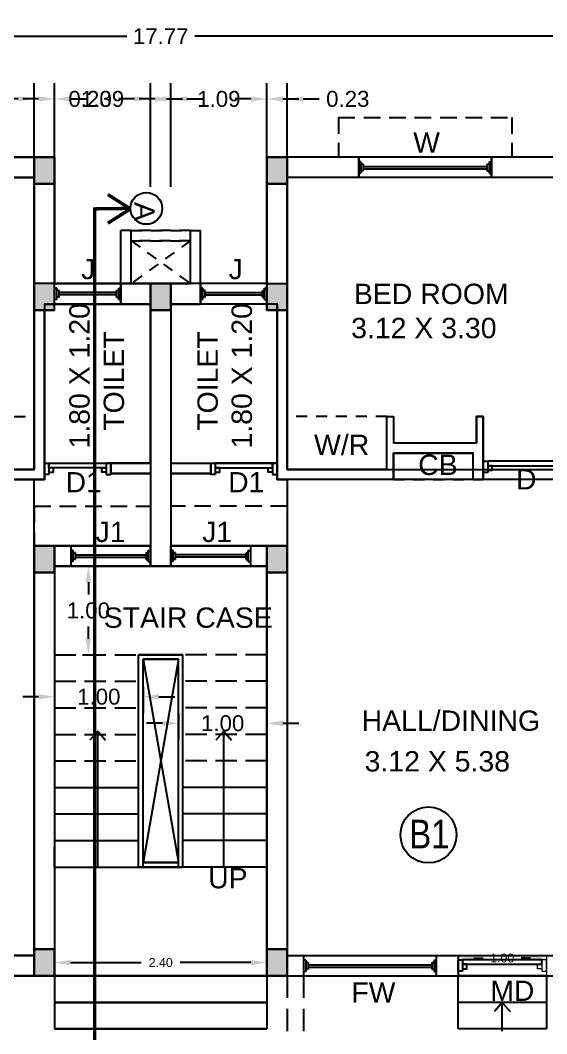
# Model space of a CAD drawing. Header units: metres. Extents: x 10 to 343, y 349 to 530.
# Drawn here: x 158.92 to 164.87, y 374.01 to 385.47 of the extents above; entities that cross this region are included whole.
import ezdxf

# ---------------------------------------------------------------- set-up
doc = ezdxf.new("R2010")
doc.units = ezdxf.units.M
for name, pattern in [('ACAD_ISO02W100', [15, 12, -3]), ('CENTER', [2, 1.25, -0.25, 0.25, -0.25]), ('HIDDEN', [0.375, 0.25, -0.125]), ('HIDDEN2', [0.1875, 0.125, -0.0625])]:
    doc.linetypes.add(name, pattern=pattern)
for name, color, linetype in [('BLK_1_FLR_0_BLT_UP_AREA', 7, 'Continuous'), ('BLK_1_FLR_0_CARPET_AREA', 25, 'Continuous'), ('BLK_1_FLR_0_EXIT_WIDTH_DOOR', 2, 'Continuous'), ('BLK_1_FLR_0_REGULAR_ROOM_1', 1, 'Continuous'), ('BLK_1_FLR_0_REGULAR_ROOM_3', 1, 'Continuous'), ('BLK_1_FLR_0_UNITFA_1', 234, 'Continuous'), ('BLK_1_FLR_0_UNITFA_2', 234, 'Continuous'), ('BLK_1_FLR_0_WC_BATH_2', 3, 'Continuous'), ('COLUMN', 7, 'Continuous'), ('DIM', 215, 'Continuous')]:
    doc.layers.add(name, color=color, linetype=linetype)
doc.layers.add('WAL', color=4, linetype='Continuous', lineweight=0)
doc.styles.add('ATT', font='swissck.ttf', dxfattribs={"height": 12})
doc.styles.add('ROMANS', font='romans.shx', dxfattribs={"width": 0.8})
doc.styles.get("Standard").update_dxf_attribs({"font": 'arial.ttf'})
doc.styles.add('style1', font='micross.ttf')
doc.dimstyles.get("Standard").update_dxf_attribs({"dimtxt": 0.18, "dimasz": 0.18, "dimexe": 0.18, "dimexo": 0.0625, "dimgap": 0.09, "dimtad": 0, "dimtih": 1, "dimtoh": 1, "dimzin": 0, "dimdsep": 46, "dimtxsty": 'Standard', "dimcen": 0.09, "dimadec": 0, "dimazin": 0, "dimtfac": 1, "dimtofl": 0, "dimtmove": 0, "dimatfit": 3, "dimfxl": 0, "dimtolj": 1, "dimtzin": 0, "dimarcsym": 0})
doc.dimstyles.new('STANDARD$0', dxfattribs={"dimtxt": 4, "dimasz": 2.5, "dimexe": 2, "dimexo": 2, "dimgap": 2, "dimtad": 1, "dimdec": 4, "dimzin": 0, "dimdsep": 46, "dimlunit": 4, "dimtxsty": 'ROMANS', "dimblk": 'ARCHTICK', "dimcen": 0.0625, "dimdle": 2.5, "dimse1": 1, "dimse2": 1, "dimclrd": 4, "dimclre": 9, "dimclrt": 6, "dimadec": 0, "dimazin": 0, "dimtfac": 1, "dimtdec": 4, "dimtix": 1, "dimtofl": 0, "dimtmove": 2, "dimatfit": 3, "dimldrblk": 'ARCHTICK', "dimfxl": 0, "dimtolj": 1, "dimtzin": 0, "dimarcsym": 0})

# ---------------------------------------------------------------- blocks, each defined once
blk = doc.blocks.new('A$C76A0286D')
at = {"linetype": 'ByBlock', "ltscale": 500}
blk.add_hatch(color=8, dxfattribs=at).paths.add_polyline_path([(0, 0), (230, 0), (230, 300), (0, 300)])
at = {"layer": 'COLUMN'}
blk.add_lwpolyline([(230, 300), (230, 0), (0, 0), (0, 300)], close=True, dxfattribs=at)
blk = doc.blocks.new('*D151')
at = {"color": 0, "lineweight": -2}
for p, q in [((161.707, 383.585), (161.707, 384.757)), ((161.937, 383.585), (161.937, 384.757)), ((161.527, 384.577), (161.347, 384.577)), ((162.117, 384.577), (162.297, 384.577))]:
    blk.add_line(p, q, dxfattribs=at)
at = {"color": 0}
for points in [[(161.527, 384.607), (161.527, 384.547), (161.707, 384.577)], [(162.117, 384.607), (162.117, 384.547), (161.937, 384.577)]]:
    blk.add_solid(points, dxfattribs=at)
at = {"layer": 'Defpoints', "color": 0}
for p in [(161.937, 384.577), (161.707, 383.523), (161.937, 383.523)]:
    blk.add_point(p, dxfattribs=at)
at = {"color": 0, "insert": (162.621, 384.577), "char_height": 0.18, "attachment_point": 5}
blk.add_mtext('\\A1;0.23', dxfattribs=at)
blk = doc.blocks.new('*D124')
at = {"color": 0, "lineweight": -2}
for p, q in [((160.622, 383.585), (160.622, 384.757)), ((161.707, 383.585), (161.707, 384.757)), ((160.442, 384.577), (160.262, 384.577)), ((161.887, 384.577), (162.067, 384.577))]:
    blk.add_line(p, q, dxfattribs=at)
at = {"color": 0}
for points in [[(160.442, 384.607), (160.442, 384.547), (160.622, 384.577)], [(161.887, 384.607), (161.887, 384.547), (161.707, 384.577)]]:
    blk.add_solid(points, dxfattribs=at)
at = {"layer": 'Defpoints', "color": 0}
for p in [(160.622, 384.577), (160.622, 383.523), (161.707, 383.523)]:
    blk.add_point(p, dxfattribs=at)
at = {"color": 0, "insert": (161.164, 384.577), "char_height": 0.18, "attachment_point": 5}
blk.add_mtext('\\A1;1.09', dxfattribs=at)
blk = doc.blocks.new('*D125')
at = {"color": 0, "lineweight": -2}
for p, q in [((160.392, 383.585), (160.392, 384.757)), ((160.622, 383.585), (160.622, 384.757)), ((160.212, 384.577), (160.032, 384.577)), ((160.802, 384.577), (160.982, 384.577))]:
    blk.add_line(p, q, dxfattribs=at)
at = {"color": 0}
for points in [[(160.212, 384.607), (160.212, 384.547), (160.392, 384.577)], [(160.802, 384.607), (160.802, 384.547), (160.622, 384.577)]]:
    blk.add_solid(points, dxfattribs=at)
at = {"layer": 'Defpoints', "color": 0}
for p in [(160.392, 384.577), (160.392, 383.523), (160.622, 383.523)]:
    blk.add_point(p, dxfattribs=at)
at = {"color": 0, "insert": (159.708, 384.577), "char_height": 0.18, "attachment_point": 5}
blk.add_mtext('\\A1;0.23', dxfattribs=at)
blk = doc.blocks.new('*D126')
at = {"color": 0, "lineweight": -2}
for p, q in [((151.622, 383.585), (151.622, 385.467)), ((169.392, 383.585), (169.392, 385.467)), ((151.802, 385.287), (160.122, 385.287)), ((169.212, 385.287), (160.892, 385.287))]:
    blk.add_line(p, q, dxfattribs=at)
at = {"color": 0}
for points in [[(151.802, 385.317), (151.802, 385.257), (151.622, 385.287)], [(169.212, 385.317), (169.212, 385.257), (169.392, 385.287)]]:
    blk.add_solid(points, dxfattribs=at)
at = {"layer": 'Defpoints', "color": 0}
for p in [(169.392, 385.287), (151.622, 383.523), (169.392, 383.523)]:
    blk.add_point(p, dxfattribs=at)
at = {"color": 0, "insert": (160.507, 385.287), "char_height": 0.18, "attachment_point": 5}
blk.add_mtext('\\A1;17.77', dxfattribs=at)
blk = doc.blocks.new('*D127')
at = {"color": 0, "lineweight": -2}
for p, q in [((159.307, 383.585), (159.307, 384.757)), ((160.392, 383.585), (160.392, 384.757)), ((159.127, 384.577), (158.947, 384.577)), ((160.572, 384.577), (160.752, 384.577))]:
    blk.add_line(p, q, dxfattribs=at)
at = {"color": 0}
for points in [[(159.127, 384.607), (159.127, 384.547), (159.307, 384.577)], [(160.572, 384.607), (160.572, 384.547), (160.392, 384.577)]]:
    blk.add_solid(points, dxfattribs=at)
at = {"layer": 'Defpoints', "color": 0}
for p in [(159.307, 384.577), (159.307, 383.523), (160.392, 383.523)]:
    blk.add_point(p, dxfattribs=at)
at = {"color": 0, "insert": (159.849, 384.577), "char_height": 0.18, "attachment_point": 5}
blk.add_mtext('\\A1;1.09', dxfattribs=at)
blk = doc.blocks.new('*D128')
at = {"color": 0, "lineweight": -2}
for p, q in [((159.077, 383.585), (159.077, 384.757)), ((159.307, 383.585), (159.307, 384.757)), ((158.897, 384.577), (158.717, 384.577)), ((159.487, 384.577), (159.667, 384.577))]:
    blk.add_line(p, q, dxfattribs=at)
at = {"color": 0}
for points in [[(158.897, 384.607), (158.897, 384.547), (159.077, 384.577)], [(159.487, 384.607), (159.487, 384.547), (159.307, 384.577)]]:
    blk.add_solid(points, dxfattribs=at)
at = {"layer": 'Defpoints', "color": 0}
for p in [(159.077, 384.577), (159.077, 383.523), (159.307, 383.523)]:
    blk.add_point(p, dxfattribs=at)
at = {"color": 0, "insert": (158.393, 384.577), "char_height": 0.18, "attachment_point": 5}
blk.add_mtext('\\A1;0.23', dxfattribs=at)
blk = doc.blocks.new('*D152')
at = {"color": 0, "lineweight": -2}
for p, q in [((159.307, 377.932), (159.307, 377.639)), ((160.307, 377.932), (160.307, 377.639)), ((159.127, 377.819), (158.947, 377.819)), ((160.487, 377.819), (160.667, 377.819))]:
    blk.add_line(p, q, dxfattribs=at)
at = {"color": 0}
for points in [[(159.127, 377.849), (159.127, 377.789), (159.307, 377.819)], [(160.487, 377.849), (160.487, 377.789), (160.307, 377.819)]]:
    blk.add_solid(points, dxfattribs=at)
at = {"layer": 'Defpoints', "color": 0}
for p in [(159.307, 377.994), (160.307, 377.994), (160.307, 377.819)]:
    blk.add_point(p, dxfattribs=at)
at = {"color": 0, "insert": (159.807, 377.819), "char_height": 0.18, "attachment_point": 5}
blk.add_mtext('\\A1;1.00', dxfattribs=at)
blk = doc.blocks.new('*D147')
at = {"color": 0, "lineweight": -2}
for p, q in [((160.527, 377.519), (160.347, 377.519)), ((160.707, 377.632), (160.707, 377.339)), ((161.707, 377.632), (161.707, 377.339)), ((161.887, 377.519), (162.067, 377.519))]:
    blk.add_line(p, q, dxfattribs=at)
at = {"color": 0}
for points in [[(160.527, 377.549), (160.527, 377.489), (160.707, 377.519)], [(161.887, 377.549), (161.887, 377.489), (161.707, 377.519)]]:
    blk.add_solid(points, dxfattribs=at)
at = {"layer": 'Defpoints', "color": 0}
for p in [(160.707, 377.694), (161.707, 377.694), (161.707, 377.519)]:
    blk.add_point(p, dxfattribs=at)
at = {"color": 0, "insert": (161.207, 377.519), "char_height": 0.18, "attachment_point": 5}
blk.add_mtext('\\A1;1.00', dxfattribs=at)
blk = doc.blocks.new('*D153')
at = {"color": 0, "lineweight": -2}
for p, q in [((159.622, 379.294), (159.869, 379.294)), ((159.689, 379.114), (159.689, 378.976)), ((159.689, 378.474), (159.689, 378.612)), ((159.622, 378.294), (159.869, 378.294))]:
    blk.add_line(p, q, dxfattribs=at)
at = {"color": 0}
for points in [[(159.659, 379.114), (159.719, 379.114), (159.689, 379.294)], [(159.659, 378.474), (159.719, 378.474), (159.689, 378.294)]]:
    blk.add_solid(points, dxfattribs=at)
at = {"layer": 'Defpoints', "color": 0}
for p in [(159.56, 379.294), (159.689, 379.294), (159.56, 378.294)]:
    blk.add_point(p, dxfattribs=at)
at = {"color": 0, "insert": (159.689, 378.794), "char_height": 0.18, "attachment_point": 5}
blk.add_mtext('\\A1;1.00', dxfattribs=at)
blk = doc.blocks.new('*D148')
at = {"color": 0, "lineweight": -2}
for p, q in [((159.077, 383.585), (159.077, 384.757)), ((159.307, 383.585), (159.307, 384.757)), ((158.897, 384.577), (158.717, 384.577)), ((159.487, 384.577), (159.667, 384.577))]:
    blk.add_line(p, q, dxfattribs=at)
at = {"color": 0}
for points in [[(158.897, 384.607), (158.897, 384.547), (159.077, 384.577)], [(159.487, 384.607), (159.487, 384.547), (159.307, 384.577)]]:
    blk.add_solid(points, dxfattribs=at)
at = {"layer": 'Defpoints', "color": 0}
for p in [(159.077, 384.577), (159.077, 383.523), (159.307, 383.523)]:
    blk.add_point(p, dxfattribs=at)
at = {"color": 0, "insert": (158.393, 384.577), "char_height": 0.18, "attachment_point": 5}
blk.add_mtext('\\A1;0.23', dxfattribs=at)
blk = doc.blocks.new('*D68')
at = {"color": 0, "lineweight": -2}
for p, q in [((164.047, 374.865), (164.152, 374.865)), ((164.687, 374.865), (164.582, 374.865))]:
    blk.add_line(p, q, dxfattribs=at)
at = {"color": 0}
for points in [[(164.047, 374.895), (164.047, 374.835), (163.867, 374.865)], [(164.687, 374.895), (164.687, 374.835), (164.867, 374.865)]]:
    blk.add_solid(points, dxfattribs=at)
at = {"layer": 'Defpoints', "color": 0}
for p in [(163.867, 375.069), (164.867, 375.069), (163.867, 374.865)]:
    blk.add_point(p, dxfattribs=at)
at = {"color": 0, "insert": (164.367, 374.865), "char_height": 0.1, "attachment_point": 5}
blk.add_mtext('\\A1;1.00', dxfattribs=at)
blk = doc.blocks.new('*D195')
at = {"layer": 'BLK_1_FLR_0_EXIT_WIDTH_DOOR', "color": 0, "lineweight": -2}
for p, q in [((159.487, 374.814), (160.286, 374.814)), ((161.527, 374.814), (160.727, 374.814))]:
    blk.add_line(p, q, dxfattribs=at)
at = {"layer": 'BLK_1_FLR_0_EXIT_WIDTH_DOOR', "color": 0}
for points in [[(159.487, 374.844), (159.487, 374.784), (159.307, 374.814)], [(161.527, 374.844), (161.527, 374.784), (161.707, 374.814)]]:
    blk.add_solid(points, dxfattribs=at)
at = {"layer": 'Defpoints', "color": 0}
for p in [(159.307, 374.814), (161.707, 374.814), (161.707, 374.814)]:
    blk.add_point(p, dxfattribs=at)
at = {"layer": 'BLK_1_FLR_0_EXIT_WIDTH_DOOR', "color": 0, "insert": (160.507, 374.814), "char_height": 0.1, "attachment_point": 5}
blk.add_mtext('\\A1;2.40', dxfattribs=at)

msp = doc.modelspace()

# ---------------------------------------------------------------- hatches: boundary and pattern name
at = {"linetype": 'ByBlock', "ltscale": 500}
for points in [[(160.3919, 382.1892), (160.3919, 382.4892), (160.6219, 382.4892), (160.6219, 382.1892)], [(160.6219, 382.1892), (160.6219, 382.4892), (160.3919, 382.4892), (160.3919, 382.1892)], [(160.3919, 382.1892), (160.3919, 382.2692), (160.6219, 382.2692), (160.6219, 382.1892)], [(160.6219, 382.1892), (160.6219, 382.2692), (160.3919, 382.2692), (160.3919, 382.1892)], [(159.0769, 374.9642), (159.3069, 374.9642), (159.3069, 374.6642), (159.0769, 374.6642)], [(161.9369, 374.9642), (161.7069, 374.9642), (161.7069, 374.6642), (161.9369, 374.6642)]]:
    msp.add_hatch(color=8, dxfattribs=at).paths.add_polyline_path(points)

# ---------------------------------------------------------------- linework, layer by layer
at = {"linetype": 'HIDDEN2', "ltscale": 1.5}
for p, q in [((162.5144, 384.3692), (164.4744, 384.3692)), ((162.5144, 384.3692), (162.5144, 383.9192)), ((164.4744, 384.3692), (164.4744, 383.9192)), ((159.0769, 379.9742), (160.3919, 379.9742)), ((159.0769, 379.9742), (159.0769, 379.5242)), ((161.9369, 379.9742), (160.6219, 379.9742)), ((161.9369, 379.9742), (161.9369, 379.5242))]:
    msp.add_line(p, q, dxfattribs=at)
for p, q in [((155.7319, 383.9192), (159.0769, 383.9192)), ((161.7069, 382.4892), (161.7069, 383.9192)), ((165.2819, 383.9192), (161.9369, 383.9192)), ((162.7444, 383.9178), (162.7444, 383.6892)), ((162.7444, 383.6892), (162.7444, 383.9178)), ((162.7698, 383.867), (162.7444, 383.867)), ((162.7698, 383.867), (162.7698, 383.74)), ((162.7952, 383.8416), (162.7698, 383.8416)), ((162.7952, 383.8416), (162.7952, 383.7654)), ((164.1936, 383.8416), (164.1936, 383.7654)), ((164.1936, 383.8416), (164.219, 383.8416)), ((164.219, 383.867), (164.219, 383.74)), ((164.219, 383.867), (164.2444, 383.867)), ((164.2444, 383.9178), (164.2444, 383.6892)), ((162.7698, 383.74), (162.7444, 383.74)), ((162.7952, 383.7654), (162.7698, 383.7654)), ((162.7952, 383.815), (164.1936, 383.815)), ((162.7952, 383.7888), (164.1936, 383.7888)), ((164.1936, 383.7654), (164.219, 383.7654)), ((164.219, 383.74), (164.2444, 383.74)), ((155.9619, 383.6892), (159.0769, 383.6892)), ((165.0519, 383.6892), (161.9369, 383.6892)), ((160.0569, 382.4892), (160.0569, 383.0892)), ((160.1719, 383.0892), (160.0569, 383.0892)), ((160.0569, 382.4892), (160.0569, 383.0892)), ((160.1719, 383.0892), (160.0569, 383.0892)), ((160.1719, 382.4892), (160.1719, 383.0892)), ((160.1719, 382.4892), (160.1719, 383.0892)), ((160.8419, 382.4892), (160.8419, 383.0892)), ((160.8419, 383.0892), (160.9569, 383.0892)), ((160.8419, 382.4892), (160.8419, 383.0892)), ((160.8419, 383.0892), (160.9569, 383.0892)), ((160.9569, 382.4892), (160.9569, 383.0892)), ((160.9569, 382.4892), (160.9569, 383.0892)), ((159.3075, 382.4892), (160.0569, 382.4892)), ((160.0569, 382.2592), (160.0569, 382.4892)), ((160.0569, 382.4878), (160.0569, 382.2592)), ((160.1719, 382.4892), (160.6219, 382.4892)), ((160.8419, 382.4892), (160.3919, 382.4892)), ((160.9569, 382.2592), (160.9569, 382.4892)), ((161.7064, 382.4892), (160.9569, 382.4892)), ((160.9569, 382.4878), (160.9569, 382.2592)), ((161.7066, 382.4892), (161.7066, 382.2592)), ((161.7069, 382.4892), (161.7069, 382.2592)), ((159.3323, 382.437), (159.3069, 382.437)), ((159.3323, 382.31), (159.3323, 382.437)), ((159.3577, 382.4116), (159.3323, 382.4116)), ((159.3577, 382.3354), (159.3323, 382.3354)), ((159.3577, 382.3354), (159.3577, 382.4116)), ((160.0061, 382.3882), (159.3577, 382.3882)), ((160.0061, 382.362), (159.3577, 382.362)), ((160.0061, 382.3354), (160.0061, 382.4116)), ((160.0061, 382.4116), (160.0315, 382.4116)), ((160.0061, 382.3354), (160.0315, 382.3354)), ((160.0315, 382.31), (160.0315, 382.437)), ((160.0315, 382.437), (160.0569, 382.437)), ((160.9823, 382.437), (160.9569, 382.437)), ((160.9823, 382.31), (160.9823, 382.437)), ((161.0077, 382.4116), (160.9823, 382.4116)), ((161.0077, 382.3354), (160.9823, 382.3354)), ((161.0077, 382.3354), (161.0077, 382.4116)), ((161.0077, 382.3882), (161.6561, 382.3882)), ((161.0077, 382.362), (161.6561, 382.362)), ((161.6561, 382.3354), (161.6561, 382.4116)), ((161.6561, 382.4116), (161.6815, 382.4116)), ((161.6561, 382.3354), (161.6815, 382.3354)), ((161.6815, 382.31), (161.6815, 382.437)), ((161.6815, 382.437), (161.7069, 382.437)), ((159.1919, 382.2592), (159.1919, 380.2742)), ((159.1919, 382.2592), (159.3072, 382.2592)), ((159.3323, 382.31), (159.3069, 382.31)), ((159.3075, 382.2592), (160.3922, 382.2592)), ((160.0315, 382.31), (160.0569, 382.31)), ((160.3919, 382.2592), (160.3919, 380.4592)), ((160.3919, 382.2588), (160.3919, 379.2942)), ((161.7064, 382.2592), (160.6216, 382.2592)), ((160.6219, 382.2592), (160.6219, 380.4592)), ((160.6219, 382.2588), (160.6219, 379.2942)), ((160.9823, 382.31), (160.9569, 382.31)), ((161.6815, 382.31), (161.7069, 382.31)), ((161.8219, 382.2592), (161.7066, 382.2592)), ((161.8219, 382.2592), (161.8219, 380.2742)), ((163.0619, 380.6892), (163.0619, 380.9892)), ((163.0619, 380.9892), (163.1369, 380.9892)), ((163.1369, 380.9892), (163.1369, 380.6892)), ((164.1519, 380.9892), (164.0769, 380.9892)), ((164.0769, 380.9892), (164.0769, 380.6892)), ((164.1519, 380.6892), (164.1519, 380.9892)), ((163.0619, 380.3892), (163.0619, 380.6892)), ((163.1369, 380.6892), (164.0769, 380.6892)), ((164.1519, 380.2742), (164.1519, 380.6892)), ((163.1369, 380.2742), (163.1369, 380.5742)), ((163.1369, 380.5742), (164.0369, 380.5742)), ((164.0369, 380.2742), (164.0369, 380.5742)), ((157.9519, 380.3892), (159.0769, 380.3892)), ((160.3919, 380.4592), (159.9419, 380.4592)), ((159.9419, 380.3442), (159.9419, 380.4592)), ((160.6219, 380.4592), (161.0719, 380.4592)), ((161.0719, 380.3442), (161.0719, 380.4592)), ((163.0619, 380.3892), (161.9369, 380.3892)), ((157.8769, 380.2742), (159.0769, 380.2742)), ((159.1919, 380.2742), (159.0769, 380.2742)), ((160.3919, 380.3442), (159.9419, 380.3442)), ((160.3919, 380.3442), (160.3919, 379.5242)), ((160.6219, 380.3442), (161.0719, 380.3442)), ((160.6219, 380.3442), (160.6219, 379.5242)), ((161.8219, 380.2742), (161.9369, 380.2742)), ((163.1369, 380.2742), (161.9369, 380.2742)), ((164.0369, 380.2742), (164.1519, 380.2742)), ((159.0769, 379.5242), (159.0769, 374.6642)), ((159.0769, 379.5242), (160.3919, 379.5242)), ((159.0769, 379.5242), (159.0769, 374.8942)), ((160.3919, 379.5242), (159.0779, 379.5242)), ((159.4919, 379.5242), (159.4919, 379.2956)), ((159.5173, 379.4734), (159.4919, 379.4734)), ((159.5173, 379.3464), (159.5173, 379.4734)), ((160.3665, 379.3464), (160.3665, 379.4734)), ((160.3665, 379.4734), (160.3919, 379.4734)), ((160.3919, 379.2942), (160.3919, 379.5242)), ((160.6219, 379.5242), (161.9359, 379.5242)), ((161.9369, 379.5242), (160.6219, 379.5242)), ((160.6219, 379.2942), (160.6219, 379.5242)), ((160.6473, 379.4734), (160.6219, 379.4734)), ((160.6473, 379.3464), (160.6473, 379.4734)), ((161.4965, 379.3464), (161.4965, 379.4734)), ((161.4965, 379.4734), (161.5219, 379.4734)), ((161.5219, 379.5242), (161.5219, 379.2956)), ((161.9369, 379.5242), (161.9369, 374.8942)), ((161.9369, 379.5242), (161.9369, 374.6642)), ((159.5427, 379.448), (159.5173, 379.448)), ((159.5427, 379.3718), (159.5173, 379.3718)), ((159.5427, 379.3718), (159.5427, 379.448)), ((159.5427, 379.4246), (160.3411, 379.4246)), ((159.5427, 379.3984), (160.3411, 379.3984)), ((160.3411, 379.3718), (160.3411, 379.448)), ((160.3411, 379.448), (160.3665, 379.448)), ((160.3411, 379.3718), (160.3665, 379.3718)), ((160.6727, 379.448), (160.6473, 379.448)), ((160.6727, 379.3718), (160.6473, 379.3718)), ((160.6727, 379.3718), (160.6727, 379.448)), ((161.4711, 379.4246), (160.6727, 379.4246)), ((161.4711, 379.3984), (160.6727, 379.3984)), ((161.4711, 379.3718), (161.4711, 379.448)), ((161.4711, 379.448), (161.4965, 379.448)), ((161.4711, 379.3718), (161.4965, 379.3718)), ((159.3069, 379.2942), (159.3069, 374.6642)), ((159.3069, 379.2942), (161.7069, 379.2942)), ((159.3069, 379.2942), (159.3069, 375.8992)), ((159.3069, 379.2942), (159.3069, 374.6642)), ((161.7069, 379.2942), (159.3069, 379.2942)), ((159.5173, 379.3464), (159.4919, 379.3464)), ((160.3665, 379.3464), (160.3919, 379.3464)), ((160.6473, 379.3464), (160.6219, 379.3464)), ((161.4965, 379.3464), (161.5219, 379.3464)), ((161.7069, 379.2942), (161.7069, 375.8992)), ((161.7069, 379.2942), (161.7069, 374.6642)), ((161.7069, 379.2942), (161.7069, 374.6642)), ((160.2569, 377.0942), (160.2569, 378.2942)), ((160.3069, 377.0925), (160.3069, 378.2442)), ((160.7069, 377.0925), (160.7069, 378.2442)), ((160.7569, 377.0942), (160.7569, 378.2942)), ((160.2569, 375.8942), (160.2569, 377.0942)), ((160.3069, 375.8942), (160.3069, 377.0925)), ((160.7069, 375.8942), (160.7069, 377.0925)), ((160.7569, 375.8942), (160.7569, 377.0942)), ((159.3069, 376.7942), (160.2569, 376.7942)), ((161.7069, 376.7942), (160.7569, 376.7942)), ((159.3069, 376.4942), (160.2569, 376.4942)), ((161.7069, 376.4942), (160.7569, 376.4942)), ((159.3069, 376.1942), (160.2569, 376.1942)), ((161.7069, 376.1942), (160.7569, 376.1942)), ((159.3069, 375.8942), (160.2819, 375.8942)), ((161.7069, 375.8942), (160.7319, 375.8942)), ((162.1219, 374.8942), (162.1219, 374.6642)), ((163.6219, 374.8942), (163.6219, 374.6642)), ((162.1473, 374.842), (162.1219, 374.842)), ((162.1473, 374.842), (162.1473, 374.715)), ((162.1727, 374.8166), (162.1473, 374.8166)), ((162.1727, 374.8166), (162.1727, 374.7404)), ((162.1727, 374.79), (163.5711, 374.79)), ((163.5711, 374.8166), (163.5711, 374.7404)), ((163.5711, 374.8166), (163.5965, 374.8166)), ((163.5965, 374.842), (163.5965, 374.715)), ((163.5965, 374.842), (163.6219, 374.842)), ((159.3069, 374.6642), (157.1469, 374.6642)), ((159.0769, 374.6642), (159.3069, 374.6642)), ((159.3069, 374.6642), (159.3069, 374.0642)), ((159.3069, 374.6642), (161.7069, 374.6642)), ((159.3069, 374.6642), (159.3069, 374.0642)), ((161.7069, 374.6642), (159.3069, 374.6642)), ((161.7069, 374.6642), (161.7069, 374.0642)), ((161.7069, 374.6642), (163.8669, 374.6642)), ((161.7069, 374.6642), (161.7069, 374.0642)), ((161.9369, 374.6642), (161.7069, 374.6642)), ((162.1473, 374.715), (162.1219, 374.715)), ((162.1727, 374.7404), (162.1473, 374.7404)), ((162.1727, 374.7638), (163.5711, 374.7638)), ((163.5711, 374.7404), (163.5965, 374.7404)), ((163.5965, 374.715), (163.6219, 374.715)), ((163.8669, 374.6642), (164.8669, 374.6642)), ((163.8669, 374.6642), (164.8669, 374.6642)), ((163.8669, 374.0642), (163.8669, 374.6642)), ((164.8669, 374.6642), (163.8669, 374.6642)), ((164.8669, 374.6642), (164.8669, 374.0642)), ((159.3069, 374.3642), (161.7069, 374.3642)), ((161.7069, 374.3642), (159.3069, 374.3642)), ((164.8669, 374.3642), (163.8669, 374.3642)), ((159.3069, 374.0642), (161.7069, 374.0642)), ((161.7069, 374.0642), (159.3069, 374.0642)), ((164.8669, 374.0642), (163.8669, 374.0642))]:
    msp.add_line(p, q)
at = {"ltscale": 400}
for p, q in [((164.2444, 383.6892), (164.2444, 383.9192)), ((159.0769, 380.3892), (159.0769, 383.6892)), ((161.9369, 380.3892), (161.9369, 383.6892)), ((160.0569, 382.4892), (160.0569, 382.2588)), ((160.3919, 382.4892), (160.1719, 382.4892)), ((160.6219, 382.4892), (160.8419, 382.4892)), ((160.9569, 382.4892), (160.9569, 382.2588)), ((160.3919, 382.2588), (160.0569, 382.2588)), ((160.6219, 382.2588), (160.9569, 382.2588)), ((159.0769, 374.8942), (157.1469, 374.8942)), ((161.9369, 374.8942), (163.8669, 374.8942)), ((163.8669, 374.8942), (163.8669, 374.6642))]:
    msp.add_line(p, q, dxfattribs=at)
at = {"linetype": 'HIDDEN', "ltscale": 0.5}
for p, q in [((160.1719, 383.0892), (160.8419, 383.0892)), ((160.8419, 383.0892), (160.1719, 383.0892)), ((160.1719, 382.9742), (160.8419, 382.9742)), ((160.8419, 382.9742), (160.1719, 382.4892)), ((160.1719, 382.9742), (160.8419, 382.4892)), ((160.8419, 382.9742), (160.1719, 382.9742)), ((160.1719, 382.9742), (160.8419, 382.4892)), ((160.8419, 382.9742), (160.1719, 382.4892)), ((157.9519, 380.9892), (159.0769, 380.9892)), ((163.0619, 380.9892), (161.9369, 380.9892)), ((163.1369, 380.2742), (164.0369, 380.2742))]:
    msp.add_line(p, q, dxfattribs=at)
at = {"linetype": 'Continuous'}
for p, q in [((160.0569, 382.4892), (160.0569, 382.2592)), ((160.9569, 382.4892), (160.9569, 382.2592)), ((159.7944, 377.4307), (159.7054, 377.328)), ((159.7944, 375.8942), (159.7944, 377.4307)), ((159.7944, 377.4307), (159.8834, 377.328)), ((161.2194, 377.4307), (161.1304, 377.328)), ((161.2194, 375.8942), (161.2194, 377.4307)), ((161.2194, 377.4307), (161.3084, 377.328)), ((164.3669, 374.3642), (164.2779, 374.2614)), ((164.3669, 374.0382), (164.3669, 374.3642)), ((164.3669, 374.3642), (164.4559, 374.2614))]:
    msp.add_line(p, q, dxfattribs=at)
at = {"linetype": 'ACAD_ISO02W100', "ltscale": 0.02}
for p, q in [((159.3069, 378.2942), (160.2569, 378.2942)), ((159.3069, 378.2942), (160.2569, 378.2942)), ((161.7069, 378.2942), (160.7569, 378.2942)), ((161.7069, 378.2942), (160.7569, 378.2942)), ((159.3069, 377.9942), (160.2569, 377.9942)), ((159.3069, 377.9942), (160.2569, 377.9942)), ((161.7069, 377.9942), (160.7569, 377.9942)), ((161.7069, 377.9942), (160.7569, 377.9942)), ((159.3069, 377.6942), (160.2569, 377.6942)), ((159.3069, 377.6942), (160.2569, 377.6942)), ((161.7069, 377.6942), (160.7569, 377.6942)), ((161.7069, 377.6942), (160.7569, 377.6942)), ((159.3069, 377.3942), (160.2569, 377.3942)), ((159.3069, 377.3942), (160.2569, 377.3942)), ((161.7069, 377.3942), (160.7569, 377.3942)), ((161.7069, 377.3942), (160.7569, 377.3942)), ((159.3069, 377.0942), (160.2569, 377.0942)), ((159.3069, 377.0942), (160.2569, 377.0942)), ((161.7069, 377.0942), (160.7569, 377.0942)), ((161.7069, 377.0942), (160.7569, 377.0942)), ((159.3069, 376.7942), (160.2569, 376.7942)), ((159.3069, 376.4942), (160.2569, 376.4942)), ((159.3069, 376.1942), (160.2569, 376.1942))]:
    msp.add_line(p, q, dxfattribs=at)
at = {"linetype": 'HIDDEN2', "ltscale": 400}
for p, q in [((160.2569, 378.2942), (160.7569, 378.2942)), ((160.2569, 375.8942), (160.2569, 378.2942)), ((160.7569, 378.2942), (160.2569, 378.2942)), ((160.3069, 378.2442), (160.7069, 378.2442)), ((160.7069, 378.2442), (160.3069, 375.9442)), ((160.3069, 378.2442), (160.7069, 375.9442)), ((160.3069, 375.9442), (160.3069, 378.2442)), ((160.7069, 378.2442), (160.3069, 378.2442)), ((160.3069, 378.2442), (160.7069, 375.9442)), ((160.7069, 378.2442), (160.3069, 375.9442)), ((160.7069, 375.9442), (160.7069, 378.2442)), ((160.7569, 375.8942), (160.7569, 378.2942)), ((160.3069, 375.9442), (160.7069, 375.9442)), ((160.7069, 375.9442), (160.3069, 375.9442)), ((160.2569, 375.8942), (160.7569, 375.8942)), ((160.7569, 375.8942), (160.2569, 375.8942))]:
    msp.add_line(p, q, dxfattribs=at)
at = {"linetype": 'ByBlock', "ltscale": 500}
for p, q in [((159.3069, 375.8942), (159.3069, 376.1242)), ((161.7069, 375.8942), (161.7069, 376.1242))]:
    msp.add_line(p, q, dxfattribs=at)
at = {"linetype": 'HIDDEN', "ltscale": 500}
for p, q in [((159.0769, 374.8942), (159.0769, 374.8942)), ((161.9369, 374.8942), (161.9369, 374.8942)), ((159.0769, 374.6642), (159.0769, 374.6642)), ((161.9369, 374.6642), (161.9369, 374.6642))]:
    msp.add_line(p, q, dxfattribs=at)
at = {"linetype": 'HIDDEN2', "ltscale": 2}
for p, q in [((161.9369, 374.6642), (161.9369, 373.6642)), ((162.1219, 374.6642), (162.1219, 373.6642))]:
    msp.add_line(p, q, dxfattribs=at)
at = {"linetype": 'CENTER', "const_width": 0.0381}
for points in [[(160.1639, 383.3348), (159.9089, 383.4971)], [(160.1639, 383.3403), (159.7603, 383.3348), (159.7603, 371.6663), (160.1639, 371.6663)], [(160.1639, 383.3348), (159.9089, 383.1725)]]:
    msp.add_lwpolyline(points, dxfattribs=at)
at = {"linetype": 'Continuous', "lineweight": -3}
for points in [[(159.2427, 380.3322), (159.1919, 380.3322), (159.1919, 380.4592), (159.2427, 380.4592)], [(159.8911, 380.4592), (159.8911, 380.4084), (159.2427, 380.4084), (159.2427, 380.4592)], [(159.2427, 380.3576), (159.2935, 380.3576), (159.2935, 380.4084), (159.2427, 380.4084)], [(159.8911, 380.3576), (159.8403, 380.3576), (159.8403, 380.4084), (159.8911, 380.4084)], [(159.8911, 380.3322), (159.9419, 380.3322), (159.9419, 380.4592), (159.8911, 380.4592)], [(161.1227, 380.3322), (161.0719, 380.3322), (161.0719, 380.4592), (161.1227, 380.4592)], [(161.1227, 380.4592), (161.1227, 380.4084), (161.7711, 380.4084), (161.7711, 380.4592)], [(161.1227, 380.3576), (161.1735, 380.3576), (161.1735, 380.4084), (161.1227, 380.4084)], [(161.7711, 380.3576), (161.7203, 380.3576), (161.7203, 380.4084), (161.7711, 380.4084)], [(161.7711, 380.3322), (161.8219, 380.3322), (161.8219, 380.4592), (161.7711, 380.4592)], [(164.2027, 380.3547), (164.1519, 380.3547), (164.1519, 380.4817), (164.2027, 380.4817)], [(164.2027, 380.4817), (164.2027, 380.4309), (165.0011, 380.4309), (165.0011, 380.4817)], [(164.2027, 380.3801), (164.2535, 380.3801), (164.2535, 380.4309), (164.2027, 380.4309)], [(163.9177, 374.7184), (163.8669, 374.7184), (163.8669, 374.8454), (163.9177, 374.8454)], [(163.9177, 374.8454), (163.9177, 374.7946), (164.8161, 374.7946), (164.8161, 374.8454)], [(163.9177, 374.7438), (163.9685, 374.7438), (163.9685, 374.7946), (163.9177, 374.7946)]]:
    msp.add_lwpolyline(points, close=True, dxfattribs=at)
msp.add_circle((160.3442, 383.3403), 0.1803)
msp.add_circle((163.5329, 376.2569), 0.3166, dxfattribs=at)
at = {"layer": 'BLK_1_FLR_0_BLT_UP_AREA', "color": 7}
msp.add_lwpolyline([(169.3919, 374.6642), (169.3919, 378.2742), (167.9619, 378.2742), (167.9619, 382.8442), (165.2819, 382.8442), (165.2819, 383.9192), (161.7069, 383.9192), (161.7064, 382.4892), (159.3069, 382.4892), (159.3069, 383.9192), (155.7319, 383.9192), (155.7319, 382.8442), (153.0519, 382.8442), (153.0519, 378.2742), (151.6219, 378.2742), (151.6219, 374.6642), (167.8794, 374.6642)], close=True, dxfattribs=at)
at = {"layer": 'BLK_1_FLR_0_CARPET_AREA', "color": 7}
for points in [[(155.9619, 383.6892), (159.0769, 383.6892), (159.0769, 380.3892), (157.9519, 380.3892)], [(165.0519, 383.6892), (161.9369, 383.6892), (161.9369, 380.3892), (163.0619, 380.3892), (163.0619, 380.9892), (163.1369, 380.9892), (163.1369, 380.6892), (164.0769, 380.6892), (164.0769, 380.9892), (164.1519, 380.9892), (164.1519, 380.2742), (164.0369, 380.2742), (164.0369, 380.5742), (163.1369, 380.5742), (163.1369, 380.2742), (161.8219, 380.2742), (161.8216, 382.1892), (161.7069, 382.1892), (161.7064, 382.2592), (160.6219, 382.2588), (160.6219, 382.2588), (160.6219, 380.4592), (161.0719, 380.4592), (161.0719, 380.3442), (160.6219, 380.3442), (160.6219, 379.5242), (161.9359, 379.5242), (161.9369, 374.8942), (165.0519, 374.8942)], [(157.8769, 380.2742), (159.1919, 380.2742), (159.1922, 382.1892), (159.3075, 382.1892), (159.3075, 382.2592), (160.3919, 382.2592), (160.3919, 380.4592), (159.9419, 380.4592), (159.9419, 380.3442), (160.3919, 380.3442), (160.3919, 379.5242), (159.0779, 379.5242), (159.0769, 374.8942), (157.1469, 374.8942)]]:
    msp.add_lwpolyline(points, dxfattribs=at)
msp.add_lwpolyline([(161.7069, 374.6643), (161.7069, 379.2942), (159.3069, 379.2942), (159.3069, 374.6642), (161.7069, 374.6642)], close=True, dxfattribs=at)
at = {"layer": 'BLK_1_FLR_0_REGULAR_ROOM_1', "color": 1}
for points in [[(159.0769, 374.8942), (159.0769, 380.2742), (155.9619, 380.2742), (155.9619, 374.8942), (159.0769, 374.8942)], [(165.0519, 374.8942), (165.0519, 380.2742), (161.9369, 380.2742), (161.9369, 374.8942), (165.0519, 374.8942)]]:
    msp.add_lwpolyline(points, dxfattribs=at)
at = {"layer": 'BLK_1_FLR_0_REGULAR_ROOM_3', "color": 1}
for points in [[(159.0769, 380.5742), (159.0769, 383.6892), (155.9619, 383.6892), (155.9619, 380.3903), (159.0769, 380.3903)], [(165.0519, 380.3892), (165.0519, 383.6892), (161.9369, 383.6892), (161.9369, 380.3892), (165.0519, 380.3892)]]:
    msp.add_lwpolyline(points, close=True, dxfattribs=at)
at = {"layer": 'BLK_1_FLR_0_UNITFA_1', "color": 234, "ltscale": 0.5}
msp.add_lwpolyline([(151.6219, 374.6642), (151.6219, 378.2742), (153.0519, 378.2742), (153.0519, 382.8442), (155.7319, 382.8442), (155.7319, 383.9192), (159.3069, 383.9192), (159.3069, 382.4892), (159.3069, 382.4892), (160.6219, 382.4892), (160.6219, 379.5242), (161.9369, 379.5245), (161.9369, 374.6642), (151.6219, 374.6642)], close=True, dxfattribs=at)
at = {"layer": 'BLK_1_FLR_0_UNITFA_2', "color": 234, "ltscale": 0.5}
msp.add_lwpolyline([(169.3919, 374.6642), (169.3919, 378.2742), (167.9619, 378.2742), (167.9619, 382.8442), (165.2819, 382.8442), (165.2819, 383.9192), (161.7069, 383.9192), (161.7069, 382.4892), (161.7069, 382.4892), (160.3919, 382.4892), (160.3919, 379.5242), (159.0769, 379.5245), (159.0769, 374.6642), (169.3919, 374.6642)], close=True, dxfattribs=at)
at = {"layer": 'BLK_1_FLR_0_WC_BATH_2', "color": 223}
for points in [[(159.1922, 382.1892), (159.1919, 380.4592), (160.3919, 380.4592), (160.3919, 382.2592), (159.1919, 382.2588), (159.1922, 382.1892)], [(160.6222, 382.1894), (160.6219, 380.4594), (161.8219, 380.4594), (161.8219, 382.2594), (160.6219, 382.259), (160.6222, 382.1894)]]:
    msp.add_lwpolyline(points, close=True, dxfattribs=at)
at = {"layer": 'COLUMN'}
for points in [[(160.6219, 382.4892), (160.6219, 382.1892), (160.3919, 382.1892), (160.3919, 382.4892)], [(160.3919, 382.4892), (160.3919, 382.1892), (160.6219, 382.1892), (160.6219, 382.4892)], [(159.3069, 374.9642), (159.3069, 374.6642), (159.0769, 374.6642), (159.0769, 374.9642)], [(159.3069, 374.9642), (159.3069, 374.6642), (159.0769, 374.6642), (159.0769, 374.9642)], [(161.7069, 374.9642), (161.7069, 374.6642), (161.9369, 374.6642), (161.9369, 374.9642)], [(161.7069, 374.9642), (161.7069, 374.6642), (161.9369, 374.6642), (161.9369, 374.9642)]]:
    msp.add_lwpolyline(points, close=True, dxfattribs=at)
at = {"layer": 'DIM', "color": 3, "linetype": 'ByBlock', "ltscale": 500}
for p, q in [((159.3069, 383.9192), (159.3069, 383.6192)), ((159.3069, 383.9192), (159.3069, 383.6192)), ((161.7069, 383.9192), (161.7069, 383.6192)), ((161.7069, 383.9192), (161.7069, 383.6192)), ((159.3069, 383.6192), (159.0769, 383.6192)), ((161.7069, 383.6192), (161.9369, 383.6192)), ((159.0769, 382.4892), (159.0769, 382.1892)), ((159.3069, 382.4892), (159.0769, 382.4892)), ((160.3919, 382.4892), (160.6219, 382.4892)), ((160.3919, 382.1892), (160.3919, 382.4892)), ((160.6219, 382.4892), (160.3919, 382.4892)), ((160.3919, 382.4892), (160.3919, 382.1892)), ((160.6219, 382.4892), (160.6219, 382.1892)), ((160.6219, 382.1892), (160.6219, 382.4892)), ((161.7064, 382.4892), (161.7064, 382.1892)), ((161.7069, 382.4892), (161.9369, 382.4892)), ((161.9369, 382.4892), (161.9369, 382.1892)), ((159.0769, 382.1892), (159.3069, 382.1892)), ((159.3075, 382.1892), (159.0769, 382.1892)), ((160.6219, 382.1892), (160.3919, 382.1892)), ((160.3919, 382.1892), (160.6219, 382.1892)), ((161.7064, 382.1892), (161.9369, 382.1892)), ((161.9369, 382.1892), (161.7069, 382.1892)), ((159.0769, 379.5242), (159.0769, 379.2242)), ((159.3069, 379.5242), (159.3069, 379.2242)), ((161.7069, 379.5242), (161.7069, 379.2242)), ((161.9369, 379.5242), (161.9369, 379.2242)), ((159.3069, 379.2242), (159.0769, 379.2242)), ((159.0769, 379.2242), (159.3069, 379.2242)), ((161.9369, 379.2242), (161.7069, 379.2242)), ((161.7069, 379.2242), (161.9369, 379.2242)), ((159.0769, 374.6642), (159.0769, 374.8842)), ((159.3069, 374.6642), (159.3069, 374.9642)), ((161.7069, 374.6642), (161.7069, 374.9642)), ((161.9369, 374.6642), (161.9369, 374.8842))]:
    msp.add_line(p, q, dxfattribs=at)
for points in [[(160.3919, 382.4892), (160.6219, 382.4892), (160.6219, 382.1892), (160.3919, 382.1892), (160.3919, 382.4892)], [(160.6219, 382.4892), (160.3919, 382.4892), (160.3919, 382.1892), (160.6219, 382.1892), (160.6219, 382.4892)]]:
    msp.add_lwpolyline(points, dxfattribs=at)
at = {"layer": 'WAL', "color": 7, "linetype": 'ByBlock', "ltscale": 500}
for p, q in [((164.8669, 374.8942), (164.8669, 374.6642)), ((164.8669, 374.8942), (165.1669, 374.8942)), ((169.3919, 374.6642), (164.8669, 374.6642))]:
    msp.add_line(p, q, dxfattribs=at)
for points in [[(164.8161, 374.7438), (164.7653, 374.7438), (164.7653, 374.7946), (164.8161, 374.7946)], [(164.8161, 374.7184), (164.8669, 374.7184), (164.8669, 374.8454), (164.8161, 374.8454)]]:
    msp.add_lwpolyline(points, close=True, dxfattribs=at)

# ---------------------------------------------------------------- block references
at = {"layer": 'DIM', "color": 3, "linetype": 'ByBlock', "ltscale": 500, "yscale": 0.0010000024684596, "zscale": 0.0010000024684596, "rotation": 180}
for p, xscale in [((159.0769, 383.9192), -0.0010000024684596), ((161.9369, 383.9192), 0.0010000024684596), ((159.0769, 382.4892), -0.0010000024684596), ((161.9369, 382.4892), 0.0010000024684596), ((159.3069, 379.5242), 0.0010000024684596), ((159.0769, 379.5242), -0.0010000024684596), ((161.9369, 379.5242), 0.0010000024684596), ((161.7069, 379.5242), -0.0010000024684596)]:
    msp.add_blockref('A$C76A0286D', p, dxfattribs=dict(at, xscale=xscale))
at = {"layer": 'DIM', "color": 3, "linetype": 'ByBlock', "ltscale": 500, "yscale": 0.0010000024684596, "zscale": 0.0010000024684596}
for p, xscale in [((159.0769, 374.6642), 0.0010000024684596), ((159.3069, 374.6642), -0.0010000024684596), ((161.7069, 374.6642), 0.0010000024684596), ((161.9369, 374.6642), -0.0010000024684596)]:
    msp.add_blockref('A$C76A0286D', p, dxfattribs=dict(at, xscale=xscale))

# ---------------------------------------------------------------- texts
for s, height, style, p in [('W', 0.2286, 'style1', (163.3611, 383.9707)), ('J', 0.2286, 'style1', (159.6075, 382.5398)), ('J', 0.2286, 'style1', (161.2751, 382.5398)), ('BED ROOM', 0.23, 'style1', (162.6899, 382.2587)), ('3.12 X 3.30', 0.23, 'style1', (162.6592, 381.873)), ('W/R', 0.23, 'style1', (162.2396, 380.5515)), ('CB', 0.23, 'style1', (163.4176, 380.3264)), ('D', 0.2286, 'style1', (164.523, 380.1627)), ('D1', 0.2286, 'style1', (159.4321, 380.1303)), ('D1', 0.2286, 'style1', (161.2696, 380.1303)), ('J1', 0.2286, 'style1', (159.7716, 379.5682)), ('J1', 0.2286, 'style1', (160.9755, 379.5682)), ('STAIR CASE', 0.23, 'style1', (159.8626, 378.5984)), (' HALL/DINING', 0.23, 'style1', (162.6881, 377.4338)), ('3.12 X 5.38', 0.23, 'style1', (162.8113, 376.9744)), ('B1', 0.32497, 'ATT', (163.3156, 376.1044)), ('UP', 0.2286, 'style1', (161.0442, 375.6538)), ('FW', 0.2286, 'style1', (162.6632, 374.3625)), ('MD', 0.2286, 'style1', (164.2328, 374.381))]:
    msp.add_text(s, height=height, dxfattribs=dict(style=style)).set_placement(p)
at = {"linetype": 'CENTER', "style": 'style1'}
msp.add_text('A', height=0.2286, rotation=270, dxfattribs=at).set_placement((160.2092, 383.4125))
at = {"style": 'style1'}
for s, p in [('1.80 X 1.20', (159.7034, 380.6258)), ('1.80 X 1.20', (161.5375, 380.6258)), ('TOILET', (160.092, 380.8261)), ('TOILET', (161.1519, 380.8261))]:
    msp.add_text(s, height=0.23, rotation=90, dxfattribs=at).set_placement(p)

# ---------------------------------------------------------------- dimensions: what is measured, and where the dimension line sits
for base, p1, p2, picture, middle in [((169.3919, 385.2869), (151.6219, 383.5227), (169.3919, 383.5227), '*D126', (160.5069, 385.2869)), ((159.0769, 384.5774), (159.3069, 383.5227), (159.0769, 383.5227), '*D128', (158.3931, 384.5774)), ((159.30691, 384.57743), (160.39192, 383.52266), (159.30691, 383.52266), '*D127', (159.84942, 384.57743)), ((160.3919, 384.5774), (160.6219, 383.5227), (160.3919, 383.5227), '*D125', (159.7081, 384.5774)), ((160.621918, 384.577435), (161.70692, 383.522656), (160.621918, 383.522656), '*D124', (161.164419, 384.577435)), ((161.9369, 384.5774), (161.7069, 383.5227), (161.9369, 383.5227), '*D151', (162.6207, 384.5774)), ((160.3069, 377.8187), (159.3069, 377.9942), (160.3069, 377.9942), '*D152', (159.8069, 377.8187)), ((161.7069, 377.5187), (160.7069, 377.6942), (161.7069, 377.6942), '*D147', (161.2069, 377.5187))]:
    dim = msp.add_linear_dim(base=base, p1=p1, p2=p2, dimstyle='Standard')
    dim.commit()
    dim.dimension.update_dxf_attribs({"geometry": picture, "text_midpoint": middle})
for base, p1, p2, angle, picture, middle in [((159.0769, 384.5774), (159.3069, 383.5227), (159.0769, 383.5227), 180, '*D148', (158.3931, 384.5774)), ((159.6895, 379.2942), (159.5596, 378.2942), (159.5596, 379.2942), 90, '*D153', (159.6895, 378.7942))]:
    dim = msp.add_linear_dim(base=base, p1=p1, p2=p2, angle=angle, dimstyle='Standard')
    dim.commit()
    dim.dimension.update_dxf_attribs({"geometry": picture, "text_midpoint": middle})
dim = msp.add_linear_dim(base=(163.8669, 374.8652), p1=(164.8669, 375.0688), p2=(163.8669, 375.0689), angle=180, dimstyle='Standard', override={"dimtxt": 0.1, "dimse1": 1, "dimse2": 1})
dim.commit()
dim.dimension.update_dxf_attribs({"geometry": '*D68', "text_midpoint": (164.3669, 374.8652), "dimtype": 160})
at = {"layer": 'BLK_1_FLR_0_EXIT_WIDTH_DOOR', "color": 2}
dim = msp.add_linear_dim(base=(161.7069, 374.8145), p1=(159.3069, 374.8142), p2=(161.7069, 374.8142), dimstyle='STANDARD$0', override={"dimtxt": 0.1, "dimasz": 0.18, "dimexe": 0.18, "dimexo": 0.0625, "dimgap": 0.09, "dimtad": 0, "dimtih": 1, "dimtoh": 1, "dimdec": 2, "dimlunit": 2, "dimtxsty": 'Standard', "dimcen": 0.09, "dimdle": 0, "dimclrd": 0, "dimclre": 0, "dimclrt": 0, "dimtdec": 2, "dimtix": 0, "dimtmove": 0}, dxfattribs=at)
dim.commit()
dim.dimension.update_dxf_attribs({"geometry": '*D195', "text_midpoint": (160.5069, 374.8145), "dimtype": 160})

doc.saveas('drawing.dxf')
